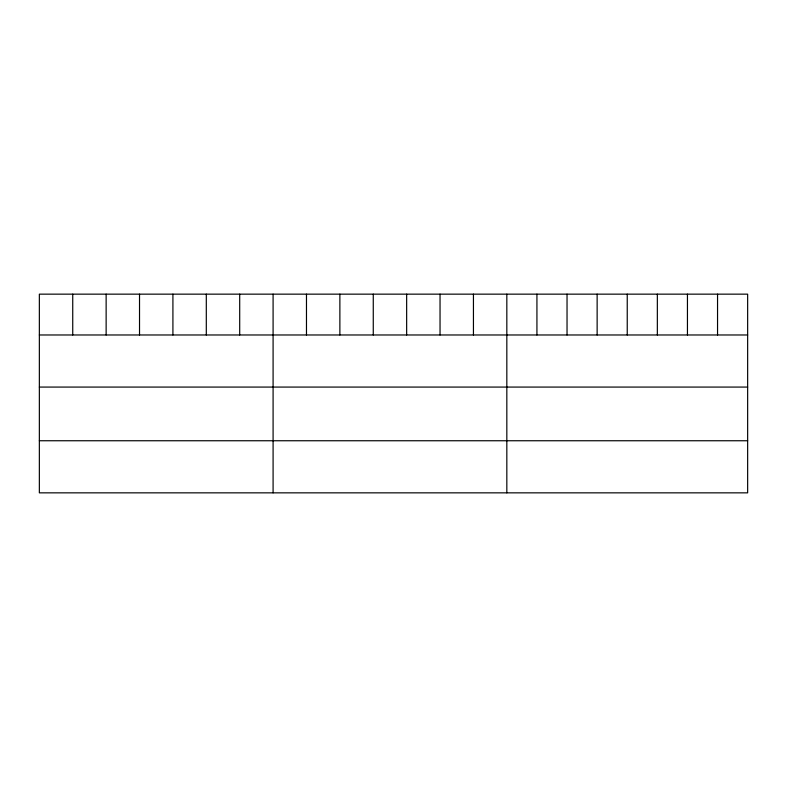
<?xml version="1.0" encoding="UTF-8"?>
<svg xmlns="http://www.w3.org/2000/svg" width="787" height="787" viewBox="0 0 787 787"><rect width="100%" height="100%" fill="white"/><g stroke="black" fill="none" stroke-linecap="round" stroke-linejoin="round"><path stroke-width="1.18" d="M747.65 334.977L747.65 492.849L39.35 492.849L39.35 294.151L747.65 294.151L747.65 334.977L39.35 334.977M39.35 387.076L747.65 387.076M39.35 440.75L747.65 440.75M717.547 294.151L717.547 334.977M687.444 294.151L687.444 334.977M657.342 294.151L657.342 334.977M627.239 294.151L627.239 334.977M597.136 294.151L597.136 334.977M567.034 294.151L567.034 334.977M536.931 294.151L536.931 334.977M506.828 294.151L506.828 492.849M473.44 294.151L473.44 334.977M440.041 294.151L440.041 334.977M406.653 294.151L406.653 334.977M373.264 294.151L373.264 334.977M339.876 294.151L339.876 334.977M306.477 294.151L306.477 334.977M273.089 294.151L273.089 492.849M239.701 294.151L239.701 334.977M206.302 294.151L206.302 334.977M172.914 294.151L172.914 334.977M139.525 294.151L139.525 334.977M106.137 294.151L106.137 334.977M72.738 294.151L72.738 334.977"/></g></svg>
